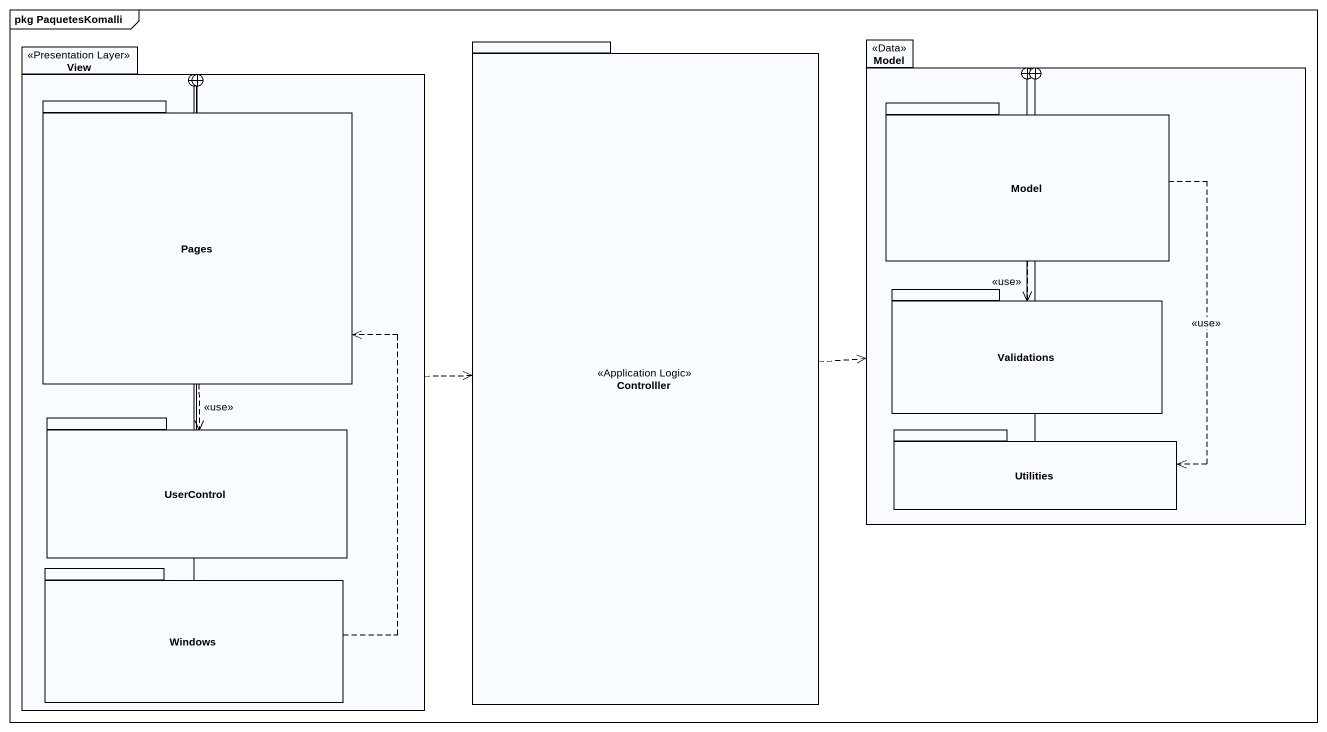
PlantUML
@startuml
mainframe pkg PaquetesKomalli
package Controlller <<Application Logic>> {
}
package Model <<Data>> {
  package "Model" as Model_2 {
  }
  package Validations {
  }
  package Utilities {
  }
}
package View <<Presentation Layer>> {
  package Pages {
  }
  package UserControl {
  }
  package Windows {
  }
}
Controlller .right.> Model
View .right.> Controlller
Pages --+ View
Pages ..> UserControl : <<use>>
Model_2 --+ Model
Model_2 ..> Validations : <<use>>
Model_2 ..> Utilities : <<use>>
Validations -up-+ Model
UserControl -up-+ View
Utilities -up-+ Model
Windows -up-+ View
Windows .up.> Pages
@enduml
